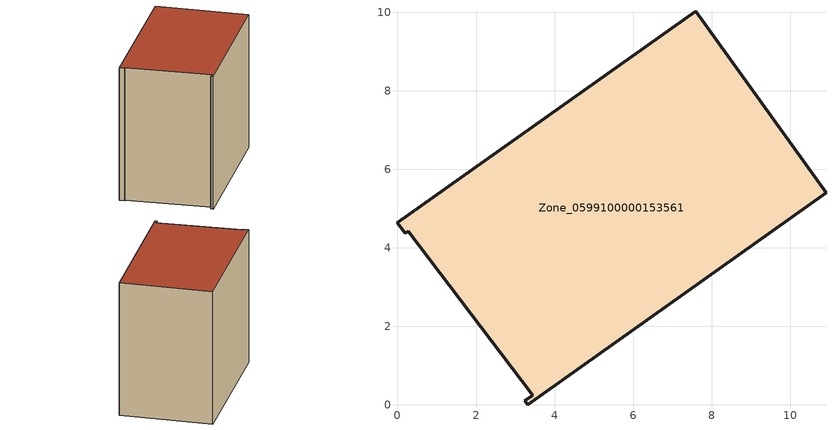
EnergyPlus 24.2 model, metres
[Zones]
Zone_0599100000153561
 floor ground (C_G): 3.32,0 3.24,0.11 3.45,0.25 0.27,4.42 0.2,4.37 0,4.64 7.6,10.03 10.91,5.4 z0
 wall outside (C_F): 0.27,4.42 3.45,0.25 3.24,0.11 3.32,0 10.91,5.4 7.6,10.03 0,4.64 0.2,4.37 0.27,4.42 z0:8.55
 roof outside (C_R): 3.24,0.11 3.32,0 10.91,5.4 7.6,10.03 0,4.64 0.2,4.37 0.27,4.42 3.45,0.25 z8.55
[BUILDING]
Pand.0599100000153561: North Axis=0; Terrain=City; Loads Convergence Tolerance Value=0.04; Temperature Convergence Tolerance Value=0.4; Solar Distribution=FullExterior; Maximum Number of Warmup Days=25; Minimum Number of Warmup Days=1
[Site:Location]
Rotterdam.The.Hague.AP_ZH_NLD Design_Conditions: Latitude=51.96; Longitude=4.45; Time Zone=1; Elevation=-4.5
[SITE:GROUNDTEMPERATURE:BUILDINGSURFACE]
18, 18, 18, 18, 18, 18, 18, 18, 18, 18, 18, 18
[MATERIAL] Thermal Absorptance=0.9; Solar Absorptance=0.7; Visible Absorptance=0.7
Name | Roughness | Thickness | Conductivity | Density | Specific Heat
G.TI.1975-1991 | MediumSmooth | 0.15 | 0.288461 | 540 | 1210
F.TI.1975-1991 | Rough | 0.3 | 0.230769 | 1920 | 840
R.TI.1975-1991 | MediumRough | 0.2 | 0.153846 | 1500 | 1000
[CONSTRUCTION]
C_G: G.TI.1975-1991
C_F: F.TI.1975-1991
C_R: R.TI.1975-1991
[ZONE]
Zone_0599100000153561: Type=1; Multiplier=1; Ceiling Height=Autocalculate; Volume=Autocalculate; Floor Area=autocalculate; Part of Total Floor Area=Yes
[ZONEINFILTRATION:DESIGNFLOWRATE]
Infil_Zone_0599100000153561: Zone or ZoneList or Space or SpaceList=Zone_0599100000153561; Schedule=AlwaysOn; Design Flow Rate Calculation Method=Flow/Area; Flow Rate per Floor Area=0.003; Constant Term Coefficient=1; Temperature Term Coefficient=0; Velocity Term Coefficient=0; Velocity Squared Term Coefficient=0
[HVACTEMPLATE:ZONE:IDEALLOADSAIRSYSTEM]
Zone_0599100000153561: Maximum Heating Supply Air Temperature=50; Minimum Cooling Supply Air Temperature=13; Maximum Heating Supply Air Humidity Ratio=0.0156; Minimum Cooling Supply Air Humidity Ratio=0.0077; Heating Limit=NoLimit; Cooling Limit=NoLimit; Dehumidification Control Type=ConstantSensibleHeatRatio; Cooling Sensible Heat Ratio=0.7; Dehumidification Setpoint=60; Humidification Control Type=None; Humidification Setpoint=30; Outdoor Air Method=None; Outdoor Air Flow Rate per Person=0.00944; Outdoor Air Flow Rate per Zone Floor Area=0; Outdoor Air Flow Rate per Zone=0; Demand Controlled Ventilation Type=None; Outdoor Air Economizer Type=NoEconomizer; Heat Recovery Type=None; Sensible Heat Recovery Effectiveness=0.7; Latent Heat Recovery Effectiveness=0.65
[ZONECONTROL:THERMOSTAT]
ThermostatControl_Zone_0599100000153561: Zone or ZoneList=Zone_0599100000153561; Control Type Schedule=DualSetpointControlType; Control 1=Thermostat_Zone_0599100000153561; Temperature Difference Between Cutout And Setpoint=0
[THERMOSTATSETPOINT:DUALSETPOINT]
Thermostat_Zone_0599100000153561: Heating Setpoint Temperature Schedule=HeatingSetpoint_Zone_0599100000153561; Cooling Setpoint Temperature Schedule=CoolingSetpoint_Zone_0599100000153561
[SCHEDULE:COMPACT]
HeatingSetpoint_Zone_0599100000153561: Through: 12/31, For: AllDays, Until: 24:00, 21
CoolingSetpoint_Zone_0599100000153561: Through: 12/31, For: AllDays, Until: 24:00, 24
DualSetpointControlType: Through: 12/31, For: AllDays, Until: 24:00, 4
AlwaysOn: Through: 12/31, For: AllDays, Until: 24:00, 1
